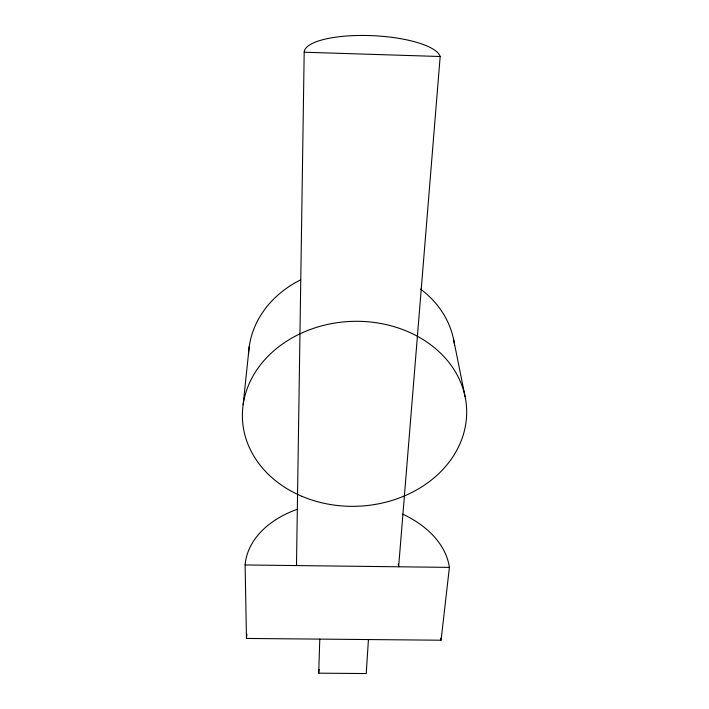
<?xml version="1.0" encoding="UTF-8"?>
<svg xmlns="http://www.w3.org/2000/svg" width="709" height="709" viewBox="0 0 709 709"><rect width="100%" height="100%" fill="white"/><g stroke="black" fill="none" stroke-linecap="round" stroke-linejoin="round"><path stroke-width="1.06" d="M398.236 564.063A51.154 34.812 2.8 0 1 398.635 566.783L440.174 56.516A68.215 19.71 2.7 0 0 369.584 35.565A68.215 19.71 2.7 0 0 304.188 52.218L296.486 565.569A51.154 34.812 2.8 0 1 296.61 563.752M368.432 639.553L366.234 673.55L318.704 673.178L319.786 639.11M243.143 404.742L249.231 346.577M296.965 509.39A102.548 69.943 2.8 0 0 245.11 564.958L246.466 638.446L441.069 640.218L449.409 567.386A102.548 69.943 2.8 0 0 402.552 514.078M245.11 564.958L449.409 567.386M304.188 52.218L440.174 56.516M453.547 339.248L465.104 396.694M318.704 673.178A23.778 18.124 2.9 0 1 319.227 669.42M246.466 638.446A97.647 72.061 2.9 0 1 246.945 634.289M440.768 638.144A97.647 72.061 2.9 0 1 441.069 640.218M248.558 353.959A103.337 88.129 -2.7 0 1 300.643 279.842M420.472 289.042A103.337 88.129 -2.7 0 1 454.566 345.505M302.016 496.353A112.19 92.471 -2.7 0 0 466.611 408.774A112.19 92.471 -2.7 0 0 294.962 336.341A112.19 92.471 -2.7 0 0 302.016 496.353"/></g></svg>
